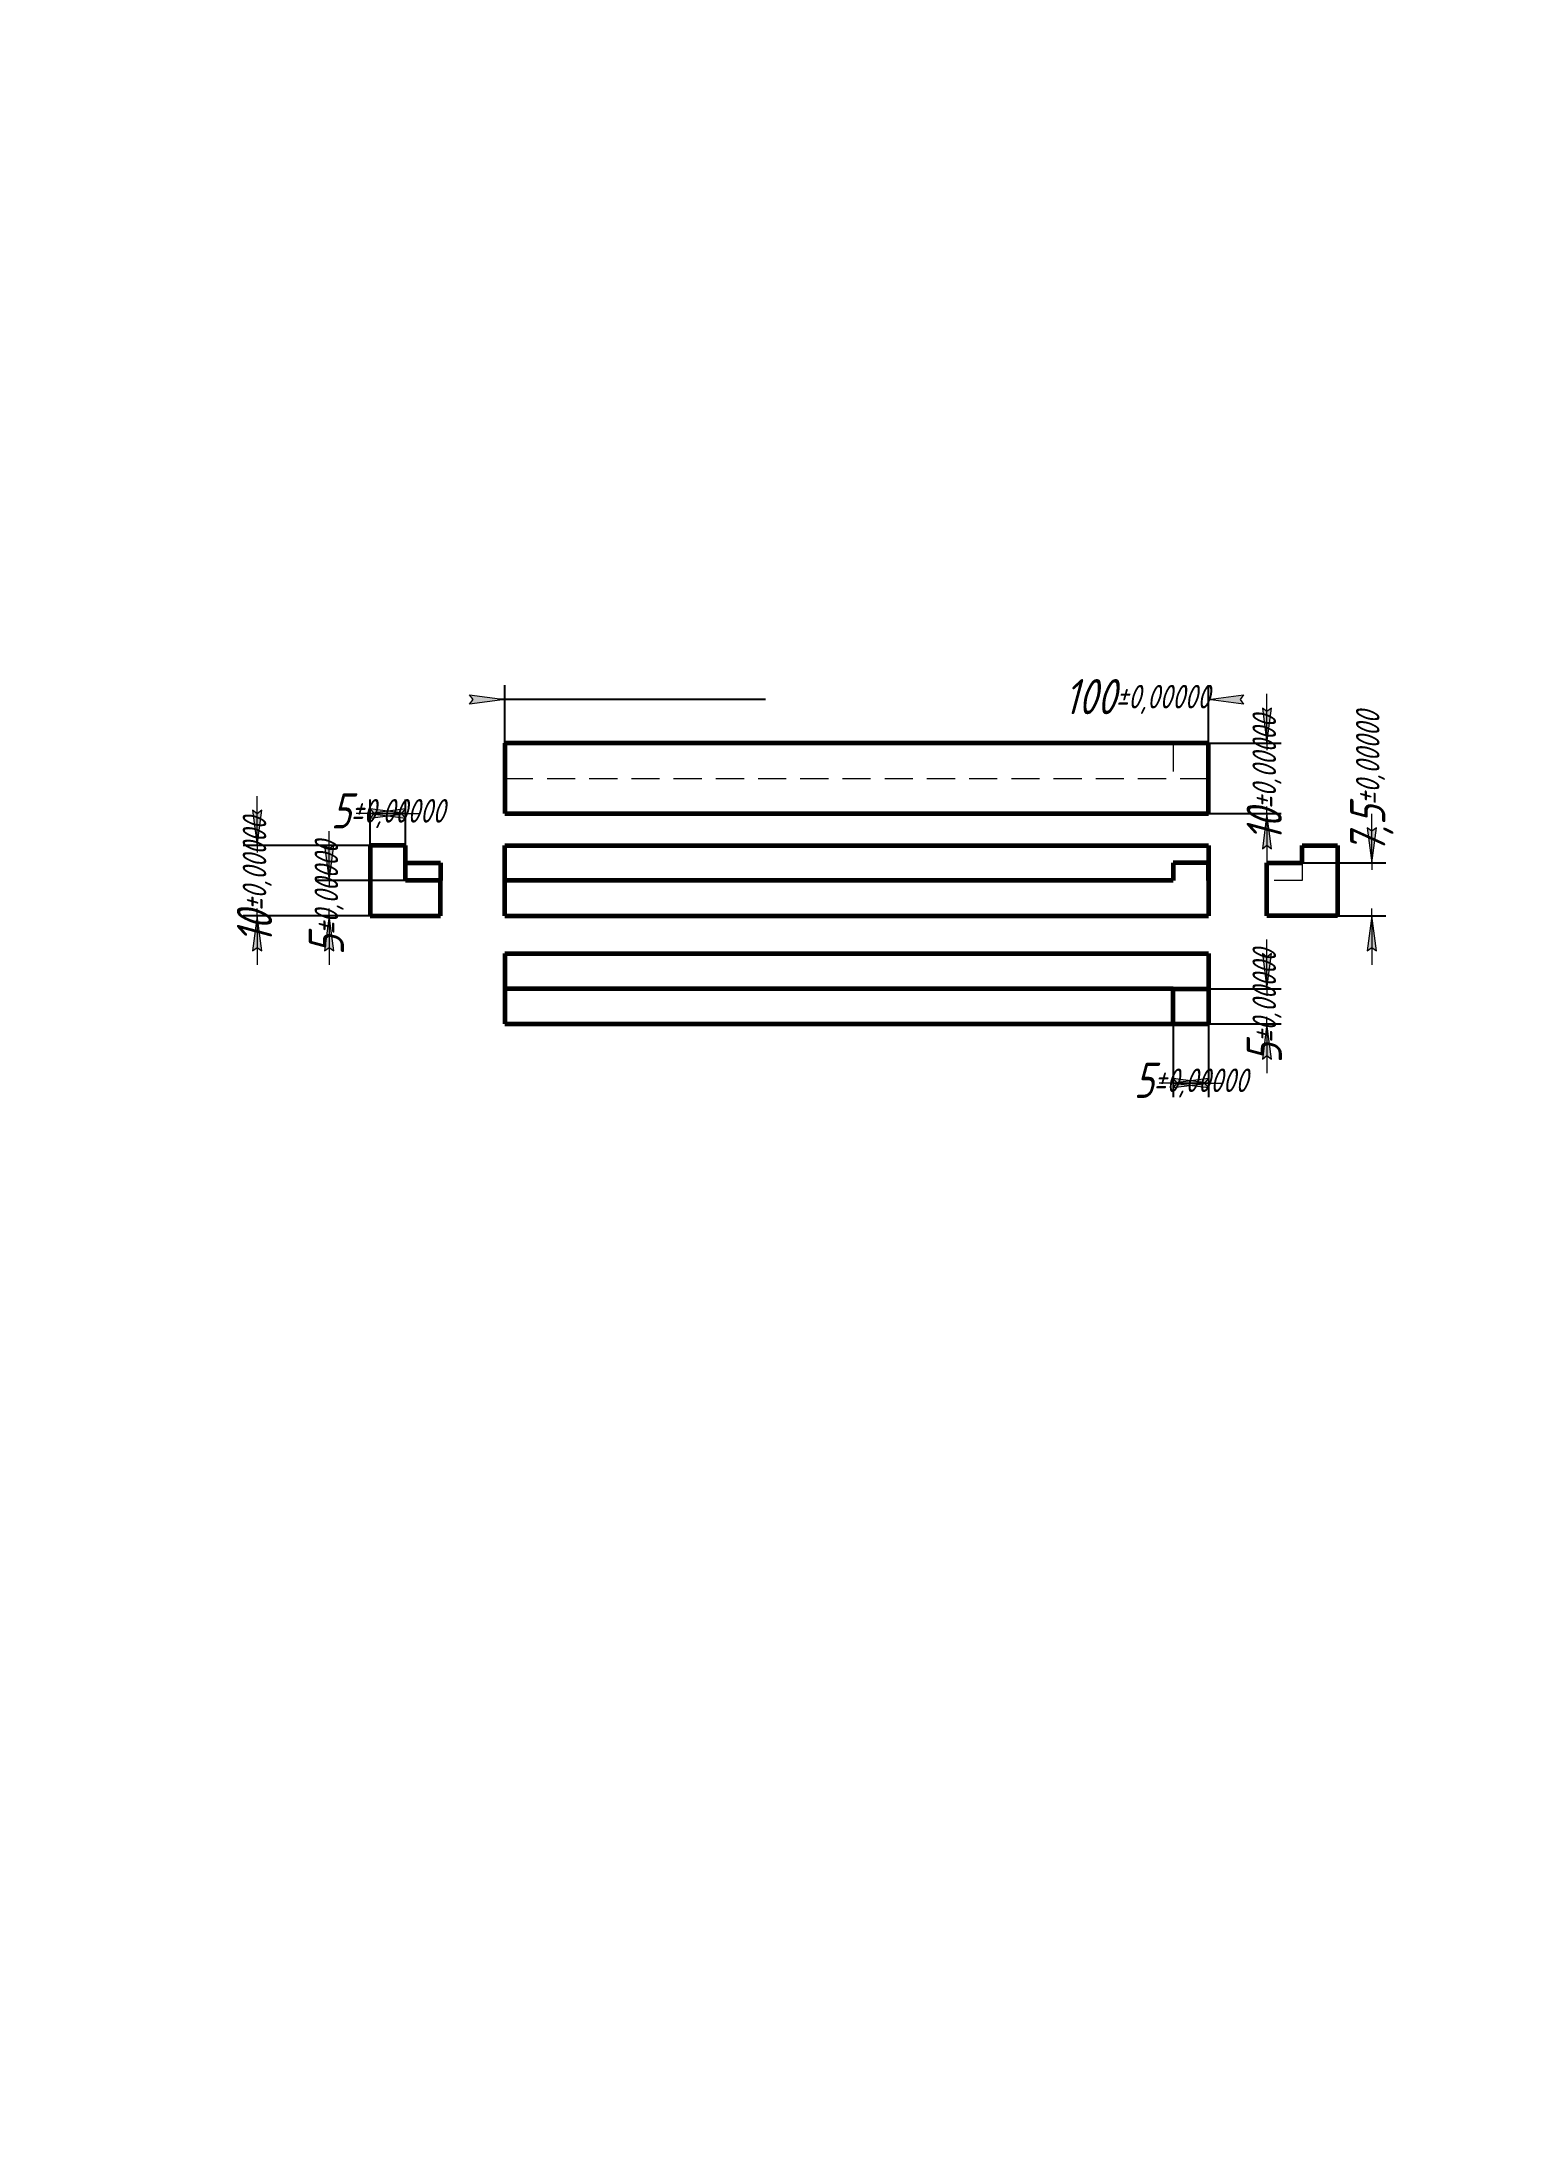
# Model space of a CAD drawing. Header units: millimetres. Extents: x 0 to 210, y 0 to 297.
import ezdxf

# ---------------------------------------------------------------- set-up
doc = ezdxf.new("R2010")
doc.units = ezdxf.units.MM
for name, pattern in [('K5LT_BASIC', [0]), ('K5LT_DASHED', [6, 4, -2]), ('K5LT_THIN', [0])]:
    doc.linetypes.add(name, pattern=pattern)
doc.styles.add('KDIMTEXTSTYLE', font='GOST_AU.SHX', dxfattribs={"width": 0.96, "oblique": 15, "height": 5})
doc.dimstyles.new('KDIMSTYLE (1.00)', dxfattribs={"dimtxt": 5, "dimasz": 1, "dimexe": 2, "dimexo": 0, "dimgap": 1, "dimtad": 1, "dimtxsty": 'KDIMTEXTSTYLE', "dimsah": 1, "dimcen": 0, "dimdle": 1, "dimadec": 0, "dimazin": 0, "dimtfac": 0.667, "dimtmove": 0, "dimatfit": 3, "dimfxl": 1, "dimtvp": 1, "dimtolj": 1, "dimtzin": 0, "dimarcsym": 0})

# ---------------------------------------------------------------- blocks, each defined once
blk = doc.blocks.new('KDIMARROW_01')
blk.add_hatch(color=0).paths.add_polyline_path([(0, 0), (-5, 0.658262491226197), (-4.5, 6e-16), (-5, -0.6582624912261956)])
at = {"color": 0, "linetype": 'K5LT_THIN', "lineweight": 18}
for p, q in [((-4.5, 6e-16), (-5, 0.658262491226197)), ((-5, 0.658262491226197), (0, 0)), ((0, 0), (-5, -0.6582624912261956)), ((-5, -0.6582624912261956), (-4.5, 6e-16)), ((0, 0), (-1, 0))]:
    blk.add_line(p, q, dxfattribs=at)
blk = doc.blocks.new('KDIMARROW_02')
blk.add_hatch(color=0).paths.add_polyline_path([(4.5, -6e-16), (5, 0.6582624912261956), (0, 0), (5, -0.658262491226197)])
at = {"color": 0, "linetype": 'K5LT_THIN', "lineweight": 18}
for p, q in [((0, 0), (-1, 0)), ((5, 0.6582624912261956), (0, 0)), ((0, 0), (5, -0.658262491226197)), ((0, 0), (7, -9e-16)), ((4.5, -6e-16), (5, 0.6582624912261956)), ((5, -0.658262491226197), (4.5, -6e-16))]:
    blk.add_line(p, q, dxfattribs=at)

msp = doc.modelspace()

# ---------------------------------------------------------------- linework, layer by layer
at = {"color": 150, "linetype": 'K5LT_BASIC', "lineweight": 60, "true_color": 0x0080ff}
for p, q in [((65.81386331374628, 197.2922276001231), (65.81386331374628, 187.2922276001231)), ((160.8138633137463, 197.2922276001231), (65.81386331374628, 197.2922276001231)), ((165.8138633137463, 197.2922276001231), (160.8138633137463, 197.2922276001231)), ((165.8138633137463, 187.2922276001231), (165.8138633137463, 197.2922276001231)), ((65.81386331374628, 187.2922276001231), (165.8138633137463, 187.2922276001231)), ((51.69312245322399, 182.7783110614795), (46.69312245322399, 182.7783110614795)), ((46.69312245322399, 182.7783110614795), (46.69312245322399, 172.7783110614795)), ((51.69312245322399, 177.7783110614795), (51.69312245322399, 182.7783110614795)), ((65.81386331374628, 177.7783110614795), (65.81386331374628, 182.7783110614795)), ((65.81386331374628, 182.7783110614795), (165.8138633137463, 182.7783110614795)), ((165.8138633137463, 182.7783110614795), (165.8138633137463, 177.7783110614795)), ((179.1500846112482, 180.2783110614795), (179.1500846112482, 182.7783110614795)), ((179.1500846112482, 182.7783110614795), (184.1500846112482, 182.7783110614795)), ((184.1500846112482, 182.7783110614795), (184.1500846112482, 172.7783110614795)), ((51.69312245322399, 180.2783110614795), (56.69312245322399, 180.2783110614795)), ((56.69312245322399, 180.2783110614795), (56.69312245322399, 177.7783110614795)), ((165.8138633137463, 180.2783110614795), (160.8138633137463, 180.2783110614795)), ((160.8138633137463, 180.2783110614795), (160.8138633137463, 177.7783110614795)), ((165.8138633137463, 177.7783110614795), (165.8138633137463, 180.2783110614795)), ((174.1500846112482, 172.7783110614795), (174.1500846112482, 180.2783110614795)), ((174.1500846112482, 180.2783110614795), (179.1500846112482, 180.2783110614795)), ((56.69312245322399, 177.7783110614795), (51.69312245322399, 177.7783110614795)), ((56.69312245322399, 172.7783110614795), (56.69312245322399, 177.7783110614795)), ((65.81386331374628, 172.7783110614795), (65.81386331374628, 177.7783110614795)), ((160.8138633137463, 177.7783110614795), (65.81386331374628, 177.7783110614795)), ((165.8138633137463, 177.7783110614795), (165.8138633137463, 172.7783110614795)), ((46.69312245322399, 172.7783110614795), (56.69312245322399, 172.7783110614795)), ((65.81386331374628, 172.7783110614795), (165.8138633137463, 172.7783110614795)), ((184.1500846112482, 172.7783110614795), (174.1500846112482, 172.7783110614795)), ((65.81386331374628, 167.4033964050473), (165.8138633137463, 167.4033964050473)), ((65.81386331374628, 167.4033964050473), (65.81386331374628, 157.4033964050473)), ((165.8138633137463, 167.4033964050473), (165.8138633137463, 157.4033964050473)), ((160.8138633137463, 162.4033964050473), (65.81386331374628, 162.4033964050473)), ((160.8138633137463, 157.4033964050473), (160.8138633137463, 162.4033964050473)), ((160.8138633137463, 162.4033964050473), (165.8138633137463, 162.4033964050473)), ((65.81386331374628, 157.4033964050473), (160.8138633137463, 157.4033964050473)), ((160.8138633137463, 157.4033964050473), (165.8138633137463, 157.4033964050473))]:
    msp.add_line(p, q, dxfattribs=at)
at = {"color": 7, "linetype": 'K5LT_DASHED', "lineweight": 18}
for p, q in [((160.8138633137463, 197.2922276001231), (160.8138633137463, 192.2922276001231)), ((65.81386331374628, 192.2922276001231), (165.8138633137463, 192.2922276001231)), ((179.1500846112482, 180.2783110614795), (179.1500846112482, 177.7783110614795)), ((179.1500846112482, 177.7783110614795), (174.1500846112482, 177.7783110614795))]:
    msp.add_line(p, q, dxfattribs=at)

# ---------------------------------------------------------------- dimensions: what is measured, and where the dimension line sits
at = {"color": 7}
for base, p1, p2, location, override in [((65.81386331374628, 203.5250827471408), (165.8138633137463, 197.2922276001231), (65.81386331374628, 197.2922276001231), (155.670530832362, 203.5250827471408), {"dimexo": 0, "dimpost": '\\H5.0;\\W0.965;\\Q15;<>', "dimblk1": 'KDIMARROW_01', "dimblk2": 'KDIMARROW_01', "dimse1": 0, "dimse2": 0, "dimclrt": 7, "dimtol": 1, "dimtp": 0, "dimtm": 0, "dimtdec": 5, "dimtolj": 1}), ((46.69312245322399, 187.2922276001231), (51.69312245322399, 182.7783110614795), (46.69312245322399, 182.7783110614795), (49.19312245322399, 187.2922276001231), {"dimexo": 0, "dimpost": '\\H5.0;\\W0.965;\\Q15;<>', "dimblk1": 'KDIMARROW_02', "dimblk2": 'KDIMARROW_02', "dimse1": 0, "dimse2": 0, "dimclrt": 7, "dimtol": 1, "dimtp": 0, "dimtm": 0, "dimtdec": 5, "dimtolj": 1}), ((160.8138633137463, 148.9960213130824), (165.8138633137463, 157.4033964050473), (160.8138633137463, 157.4033964050473), (163.3138633137463, 148.9960213130824), {"dimexo": 0, "dimpost": '\\H5.0;\\W0.965;\\Q15;<>', "dimblk1": 'KDIMARROW_02', "dimblk2": 'KDIMARROW_02', "dimse1": 0, "dimse2": 0, "dimclrt": 7, "dimtol": 1, "dimtp": 0, "dimtm": 0, "dimtdec": 5, "dimtolj": 1})]:
    msp.add_linear_dim(base=base, p1=p1, p2=p2, location=location, dimstyle='KDIMSTYLE (1.00)', override=override, dxfattribs=at).render()
for base, p1, p2, location in [((174.1500846112482, 197.2922276001231), (165.8138633137463, 187.2922276001231), (165.8138633137463, 197.2922276001231), (174.1500846112482, 192.2922276001231)), ((189.0519835094412, 180.2783110614795), (174.1500846112482, 172.7783110614795), (174.1500846112482, 180.2783110614795), (189.0519835094412, 191.7190401073474)), ((30.62283894442178, 182.7783110614795), (46.69312245322399, 172.7783110614795), (46.69312245322399, 182.7783110614795), (30.62283894442178, 177.7783110614795)), ((40.8382839146994, 177.7783110614795), (51.69312245322399, 172.7783110614795), (51.69312245322399, 177.7783110614795), (40.8382839146994, 175.2783110614795)), ((174.1500846112482, 162.4033964050473), (165.8138633137463, 157.4033964050473), (165.8138633137463, 162.4033964050473), (174.1500846112482, 159.9033964050473))]:
    msp.add_linear_dim(base=base, p1=p1, p2=p2, angle=90, location=location, dimstyle='KDIMSTYLE (1.00)', override={"dimexo": 0, "dimpost": '\\H5.0;\\W0.965;\\Q15;<>', "dimblk1": 'KDIMARROW_02', "dimblk2": 'KDIMARROW_02', "dimse1": 0, "dimse2": 0, "dimclrt": 7, "dimtol": 1, "dimtp": 0, "dimtm": 0, "dimtdec": 5, "dimtolj": 1}, dxfattribs=at).render()

doc.saveas('drawing.dxf')
